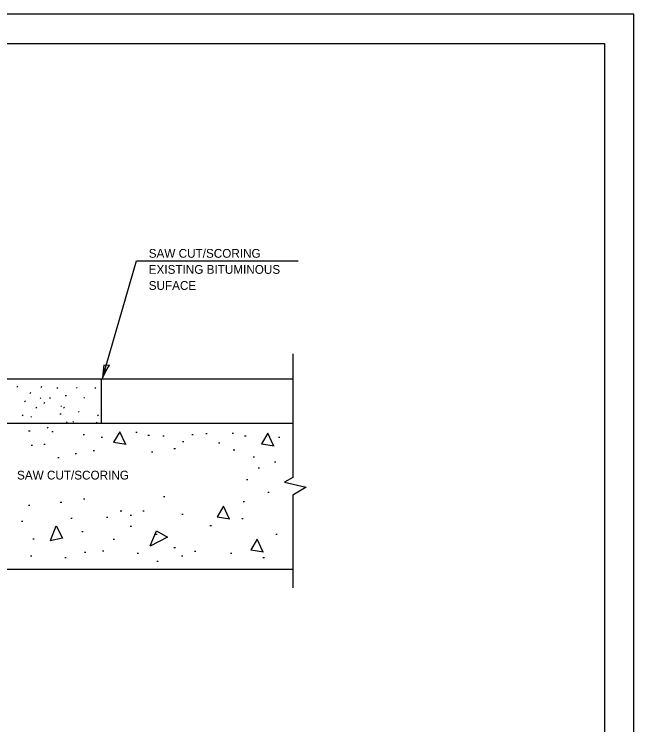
# Model space of a CAD drawing. Extents: x 99425 to 100105, y 98666 to 99106.
# Drawn here: x 99892.3 to 100104.6, y 98863.2 to 99106.5 of the extents above; entities that cross this region are included whole.
import ezdxf

# ---------------------------------------------------------------- set-up
doc = ezdxf.new("R2010")
doc.units = 0
for name, color, linetype in [('Design_PR_Roadway Notes', 7, 'Continuous'), ('Level 21', 7, 'Continuous'), ('Level 29', 7, 'Continuous'), ('Sheets_50 Reference Boundary', 7, 'Continuous'), ('Sheets_General Details', 7, 'Continuous'), ('Sheets_Printer Plotting Border', 7, 'Continuous')]:
    doc.layers.add(name, color=color, linetype=linetype)

msp = doc.modelspace()

# ---------------------------------------------------------------- linework, layer by layer
at = {"layer": 'Design_PR_Roadway Notes'}
for p, q in [((99922.57, 98981.85), (99934.27, 99022.06)), ((99934.27, 99022.06), (99989.63, 99022.06)), ((99987.74, 98990.25), (99987.74, 98947.92)), ((99987.74, 98947.92), (99984.96, 98946.25)), ((99984.96, 98946.25), (99992.36, 98944.58)), ((99992.36, 98944.58), (99987.74, 98941.8)), ((99987.74, 98941.8), (99987.74, 98910.13))]:
    msp.add_line(p, q, dxfattribs=at)
msp.add_lwpolyline([(99924.97, 98986.35), (99923.94, 98986.23), (99923.01, 98986.34), (99922.85, 98984.37), (99922.57, 98981.85), (99923.78, 98984.27)], close=True, dxfattribs=at)
at = {"layer": 'Level 21'}
for p, q in [((99893.28, 98978.87), (99893.59, 98979.17)), ((99901.51, 98978.7), (99901.81, 98979)), ((99906.95, 98978.43), (99907.25, 98978.74)), ((99913.7, 98978.49), (99913.96, 98978.74)), ((99920.03, 98978.4), (99920.29, 98978.65)), ((99897.75, 98976.69), (99898, 98976.94)), ((99901.27, 98974.91), (99901.52, 98975.16)), ((99904.51, 98974.99), (99904.76, 98975.24)), ((99909.75, 98975.97), (99910.23, 98975.97)), ((99916.15, 98975.01), (99916.46, 98975.32)), ((99895.87, 98973.79), (99896.17, 98974.09)), ((99902.53, 98973.24), (99902.83, 98973.55)), ((99908.34, 98972.14), (99908.6, 98972.39)), ((99899.8, 98971.75), (99900.06, 98972)), ((99909.27, 98971.67), (99909.57, 98971.98)), ((99914.32, 98970.2), (99914.57, 98970.46)), ((99895.12, 98969.03), (99895.37, 98969.29)), ((99898.04, 98968.52), (99898.3, 98968.78)), ((99908.01, 98969.71), (99908.49, 98969.71)), ((99920.93, 98969.09), (99921.19, 98969.34)), ((99903.62, 98964.85), (99903.93, 98965.15)), ((99910.22, 98966.72), (99910.48, 98966.98)), ((99912.4, 98966.79), (99912.71, 98967.09)), ((99920.41, 98966.48), (99920.71, 98966.79)), ((99897.3, 98963.87), (99897.78, 98963.87)), ((99905.24, 98963.61), (99905.72, 98963.61)), ((99915.98, 98962.62), (99916.46, 98962.62)), ((99934.01, 98963.39), (99934.49, 98963.39)), ((99953.17, 98962.56), (99953.65, 98962.56)), ((99957.96, 98962.9), (99958.44, 98962.9)), ((99967.02, 98963.12), (99967.5, 98963.12)), ((99922.12, 98961.71), (99922.6, 98961.71)), ((99938.16, 98962.38), (99938.64, 98962.38)), ((99943.21, 98962.17), (99943.69, 98962.17)), ((99949.98, 98960.24), (99950.46, 98960.24)), ((99971.27, 98962.17), (99971.75, 98962.17)), ((99982.88, 98961.69), (99983.36, 98961.69)), ((99898.16, 98958.96), (99898.64, 98958.96)), ((99902.45, 98959.29), (99902.93, 98959.29)), ((99947.08, 98957.82), (99947.56, 98957.82)), ((99962.32, 98959.75), (99962.8, 98959.75)), ((99913.22, 98956.16), (99913.7, 98956.16)), ((99919.35, 98957.15), (99919.83, 98957.15)), ((99939.4, 98956.68), (99939.88, 98956.68)), ((99967.4, 98957.33), (99967.88, 98957.33)), ((99907.31, 98954.77), (99907.79, 98954.77)), ((99974.17, 98954.91), (99974.65, 98954.91)), ((99981.45, 98953.26), (99981.93, 98953.26)), ((99975.89, 98951.18), (99976.37, 98951.18)), ((99971.91, 98947.26), (99972.39, 98947.26)), ((99943.45, 98941.35), (99943.93, 98941.35)), ((99979.25, 98942.81), (99979.73, 98942.81)), ((99897.25, 98938.43), (99897.73, 98938.43)), ((99908.14, 98939.48), (99908.62, 98939.48)), ((99916.1, 98940.62), (99916.58, 98940.62)), ((99970.78, 98939.63), (99971.26, 98939.63)), ((99928.69, 98936.51), (99929.17, 98936.51)), ((99936.43, 98936.51), (99936.91, 98936.51)), ((99911.75, 98933.91), (99912.23, 98933.91)), ((99923.99, 98934.26), (99924.47, 98934.26)), ((99932.07, 98935), (99932.55, 98935)), ((99949.73, 98935.31), (99950.21, 98935.31)), ((99970.3, 98933.85), (99970.78, 98933.85)), ((99894.82, 98932.92), (99895.3, 98932.92)), ((99932.08, 98931.19), (99932.56, 98931.19)), ((99959.41, 98931.43), (99959.89, 98931.43)), ((99915.46, 98929.45), (99915.94, 98929.45)), ((99981.91, 98928.53), (99982.39, 98928.53)), ((99898.75, 98926.85), (99899.23, 98926.85)), ((99926.19, 98926.79), (99926.67, 98926.79)), ((99940.84, 98928.47), (99941.32, 98928.47)), ((99947.08, 98923.92), (99947.56, 98923.92)), ((99916.39, 98922.27), (99916.87, 98922.27)), ((99922.6, 98922.79), (99923.08, 98922.79)), ((99934.45, 98922.02), (99934.93, 98922.02)), ((99954.09, 98922.71), (99954.57, 98922.71)), ((99966.43, 98921.99), (99966.91, 98921.99)), ((99897.9, 98921.03), (99898.38, 98921.03)), ((99909.68, 98920.54), (99910.16, 98920.54)), ((99941.15, 98919.3), (99941.63, 98919.3)), ((99949.64, 98921.04), (99950.12, 98921.04)), ((99977.56, 98920.53), (99978.04, 98920.53))]:
    msp.add_line(p, q, dxfattribs=at)
for points in [[(99930.42, 98959.43), (99928.49, 98963.57), (99926.33, 98959.97), (99930.66, 98959.25)], [(99981.16, 98958.89), (99979.24, 98963.04), (99977.08, 98959.43), (99981.4, 98958.71)], [(99965.99, 98933.89), (99964.07, 98938.04), (99961.91, 98934.43), (99966.24, 98933.71)], [(99904.73, 98926.33), (99906.75, 98931.35), (99908.91, 98927.11), (99904.69, 98926.15)], [(99938.96, 98924.53), (99941.05, 98929.64), (99944.87, 98927.47), (99938.92, 98924.43)], [(99977.53, 98922.57), (99975.61, 98926.73), (99973.45, 98923.11), (99977.77, 98922.39)]]:
    msp.add_lwpolyline(points, dxfattribs=at)
at = {"layer": 'Level 29'}
for p, q in [((99580.2, 98981.64), (99987.74, 98981.64)), ((99922.18, 98981.64), (99922.18, 98966.46)), ((99580.2, 98966.46), (99987.74, 98966.46)), ((99580.2, 98916.51), (99987.74, 98916.51))]:
    msp.add_line(p, q, dxfattribs=at)
at = {"layer": 'Sheets_50 Reference Boundary'}
msp.add_lwpolyline([(99464.57, 99096.49), (100094.57, 99096.49), (100094.57, 98696.49), (99464.57, 98696.49)], close=True, dxfattribs=at)
at = {"layer": 'Sheets_General Details'}
for p, q in [((100104.57, 99106.49), (99424.57, 99106.49)), ((100104.57, 98666.49), (100104.57, 99106.49))]:
    msp.add_line(p, q, dxfattribs=at)
msp.add_lwpolyline([(99464.57, 99096.49), (100094.57, 99096.49), (100094.57, 98676.49), (99464.57, 98676.49)], close=True, dxfattribs=at)
at = {"layer": 'Sheets_Printer Plotting Border'}
msp.add_lwpolyline([(99424.57, 98666.49), (100104.57, 98666.49), (100104.57, 99106.49), (99424.57, 99106.49)], close=True, dxfattribs=at)

# ---------------------------------------------------------------- texts
at = {"layer": 'Design_PR_Roadway Notes'}
for s, p in [('SAW CUT/SCORING', (99938.42, 99023.12)), ('EXISTING BITUMINOUS', (99938.42, 99017.62)), ('SUFACE', (99938.42, 99012.12)), ('SAW CUT/SCORING', (99893.31, 98947.2))]:
    msp.add_text(s, height=3, dxfattribs=at).set_placement(p)

doc.saveas('drawing.dxf')
